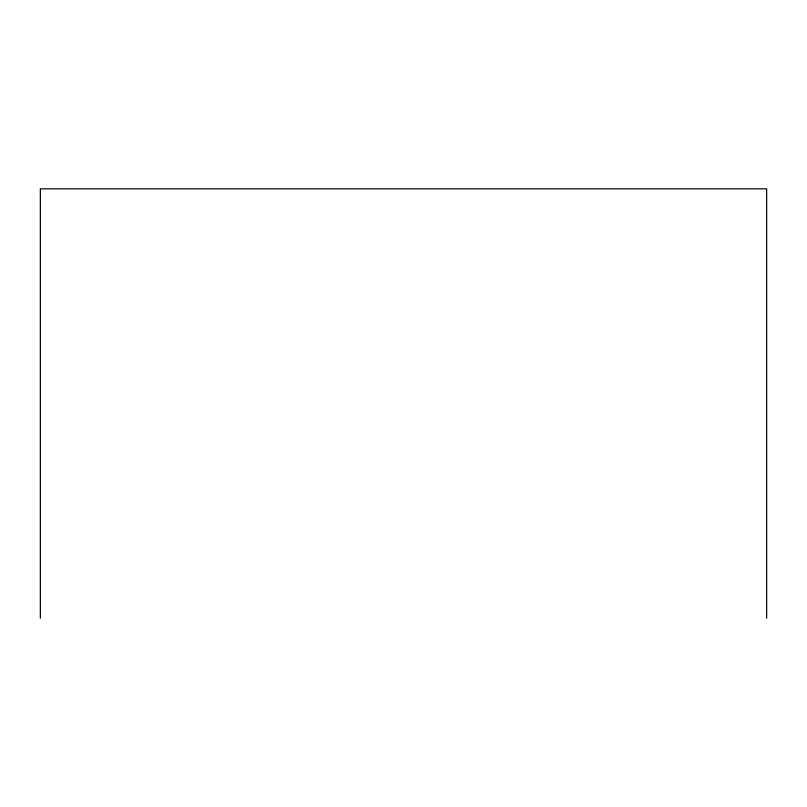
<?xml version="1.0" encoding="UTF-8"?>
<svg xmlns="http://www.w3.org/2000/svg" width="807" height="807" viewBox="0 0 807 807"><rect width="100%" height="100%" fill="white"/><g stroke="black" fill="none" stroke-linecap="round" stroke-linejoin="round"><path stroke-width="1.21" d="M766.65 618.172L766.65 188.828L40.35 188.828L40.35 618.172"/></g></svg>
